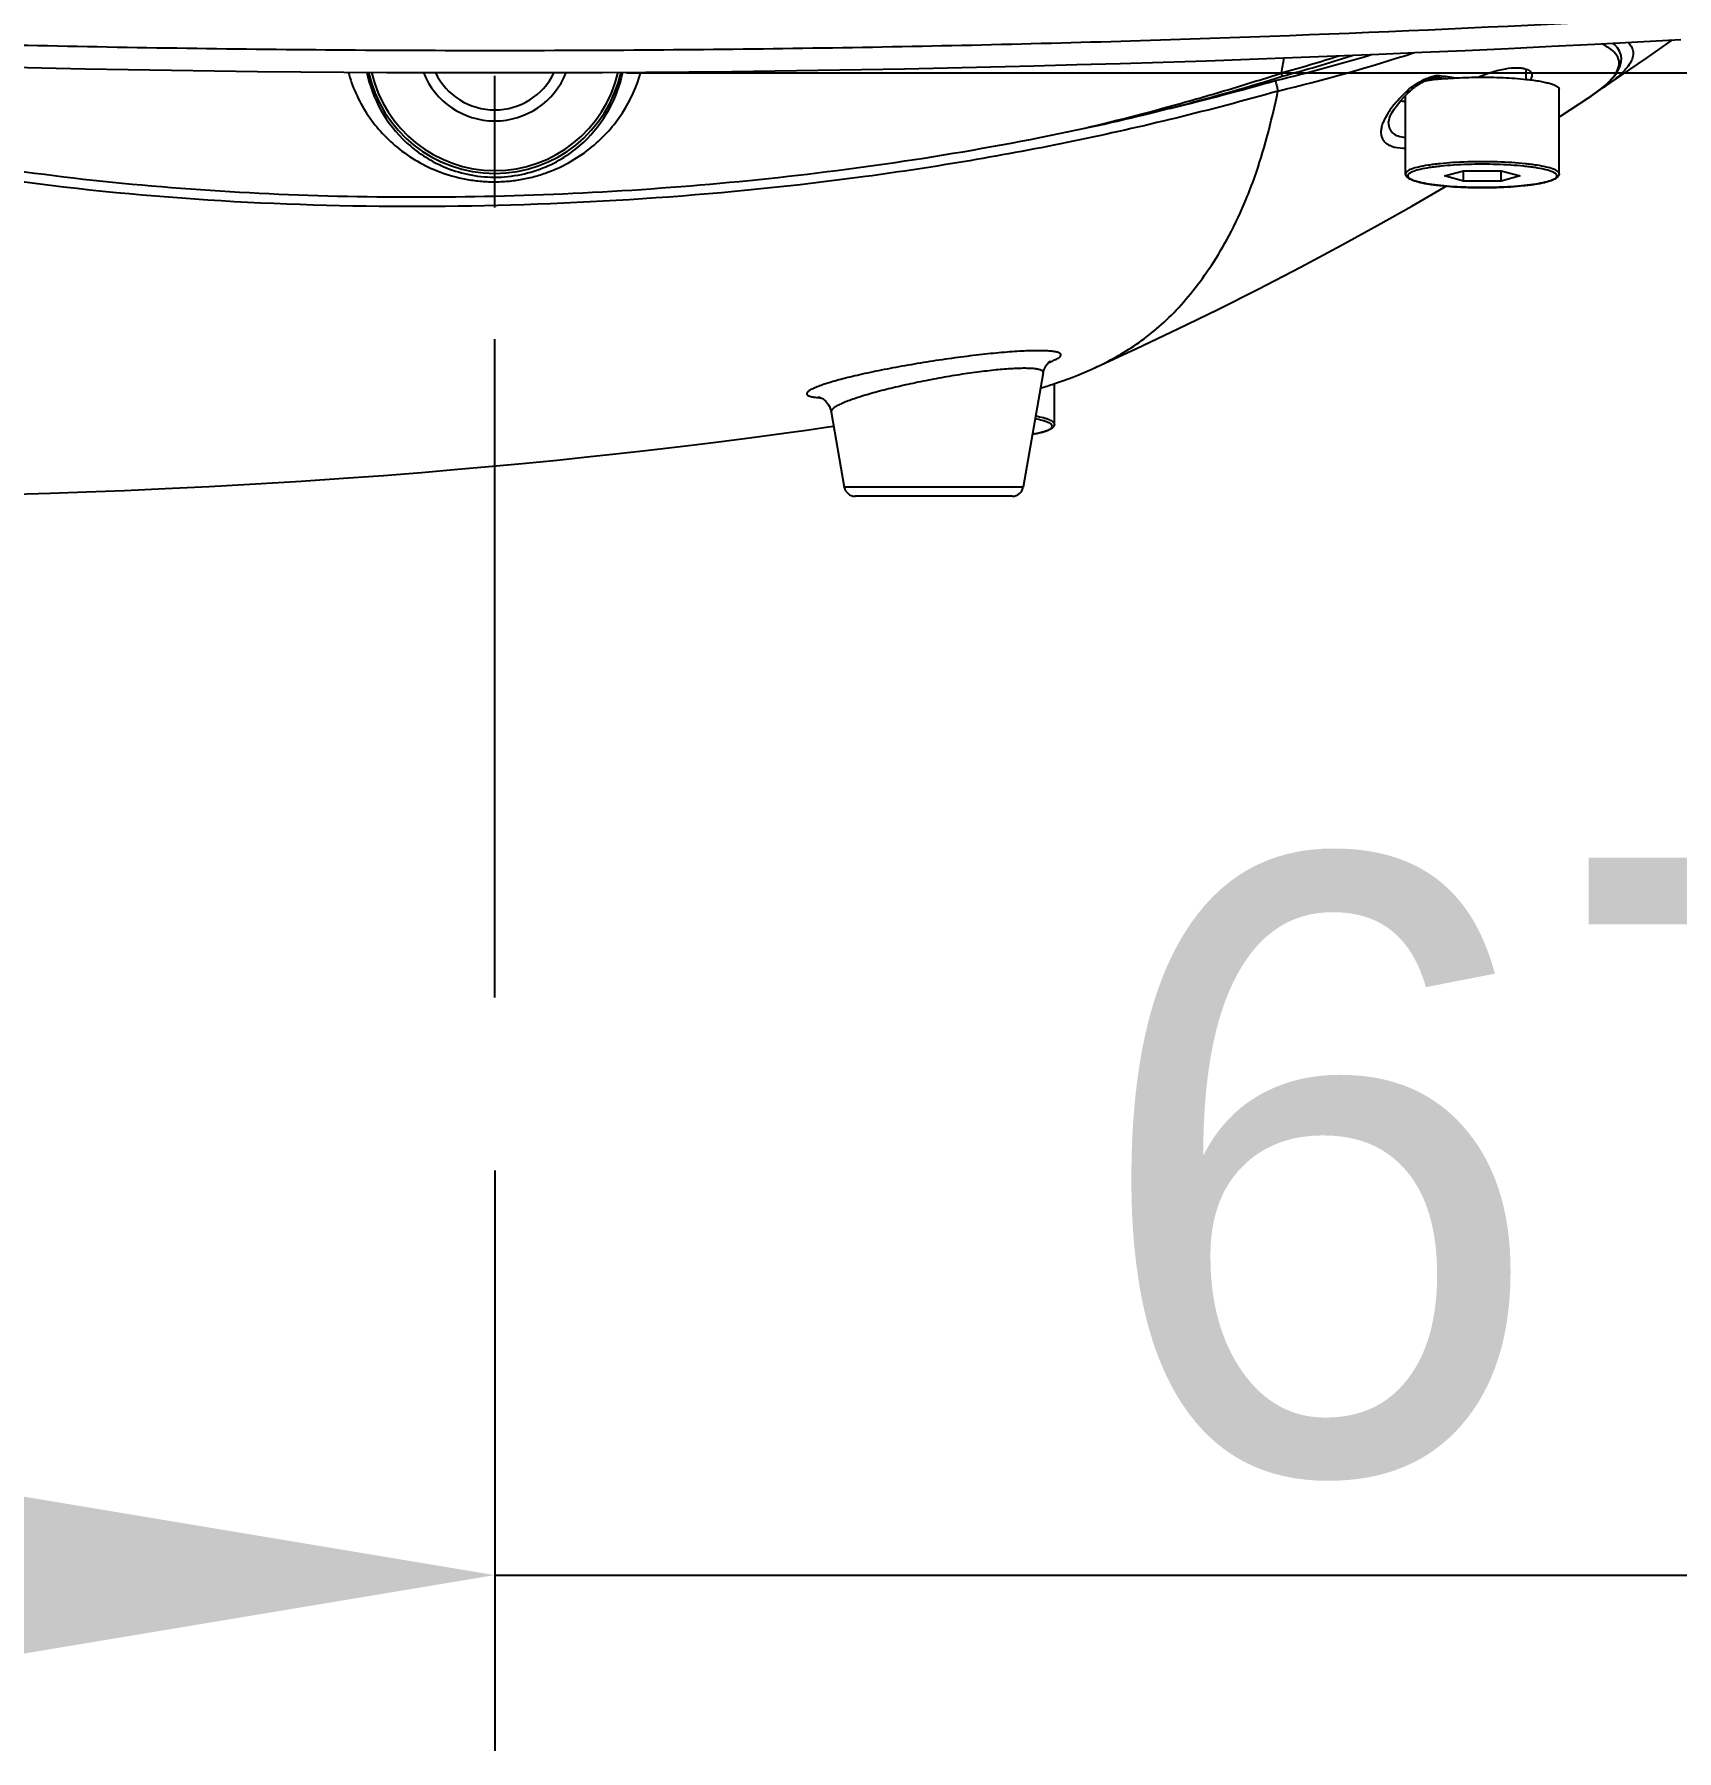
# Model space of a CAD drawing. Header units: millimetres. Extents: x 4086 to 8300, y 123 to 1549.
# Drawn here: x 7023.85 to 7042.56, y 956.62 to 976.17 of the extents above; entities that cross this region are included whole.
import ezdxf

# ---------------------------------------------------------------- set-up
doc = ezdxf.new("R2010")
doc.units = ezdxf.units.MM
doc.linetypes.add('CENTER', pattern=[0.6, 0.375, -0.075, 0.075, -0.075])
for name, color, linetype in [('中心线', 7, 'Continuous'), ('外形图', 7, 'Continuous'), ('尺寸标注', 7, 'Continuous')]:
    doc.layers.add(name, color=color, linetype=linetype)
doc.styles.add('思源黑', font='SourceHanSansCN-Normal.ttf')
doc.dimstyles.new('尺寸标注_1_4比例', dxfattribs={"dimtxt": 7, "dimasz": 6, "dimexe": 2, "dimexo": 1.5, "dimgap": 1, "dimtad": 1, "dimdec": 1, "dimlfac": 4, "dimdsep": 46, "dimtxsty": '思源黑', "dimcen": 0.09, "dimadec": 0, "dimazin": 0, "dimtp": 0.01, "dimtm": 0.01, "dimtfac": 1, "dimtdec": 1, "dimtofl": 0, "dimtmove": 0, "dimatfit": 3, "dimfxl": 1, "dimtolj": 1, "dimarcsym": 0})

# ---------------------------------------------------------------- blocks, each defined once
blk = doc.blocks.new('*D803')
at = {"layer": 'Defpoints', "color": 0}
for p in [(7012.217, 979.059), (7029.092, 964.726), (7029.092, 958.617)]:
    blk.add_point(p, dxfattribs=at)
at = {"layer": '尺寸标注', "color": 0, "lineweight": -2}
for p, q in [((7012.217, 977.559), (7012.217, 956.617)), ((7029.092, 963.226), (7029.092, 956.617)), ((7018.217, 958.617), (7023.092, 958.617)), ((7029.092, 958.617), (7054.613, 958.617))]:
    blk.add_line(p, q, dxfattribs=at)
at = {"layer": '尺寸标注', "color": 0}
for points in [[(7018.217, 959.617), (7018.217, 957.617), (7012.217, 958.617)], [(7023.092, 957.617), (7023.092, 959.617), (7029.092, 958.617)]]:
    blk.add_solid(points, dxfattribs=at)
at = {"layer": '尺寸标注', "color": 0, "insert": (7044.978, 963.241), "char_height": 7, "attachment_point": 5, "style": '思源黑'}
blk.add_mtext('\\A1;67.5', dxfattribs=at)
blk = doc.blocks.new('*D806')
at = {"layer": 'Defpoints', "color": 0}
for p in [(7029.092, 1027.384), (7029.092, 975.733), (7132.315, 975.733)]:
    blk.add_point(p, dxfattribs=at)
at = {"layer": '尺寸标注', "color": 0, "lineweight": -2}
for p, q in [((7030.592, 1027.384), (7134.315, 1027.384)), ((7132.315, 1021.384), (7132.315, 981.733)), ((7030.592, 975.733), (7134.315, 975.733))]:
    blk.add_line(p, q, dxfattribs=at)
at = {"layer": '尺寸标注', "color": 0}
for points in [[(7133.315, 1021.384), (7131.315, 1021.384), (7132.315, 1027.384)], [(7131.315, 981.733), (7133.315, 981.733), (7132.315, 975.733)]]:
    blk.add_solid(points, dxfattribs=at)
at = {"layer": '尺寸标注', "color": 0, "insert": (7127.69, 1001.559), "char_height": 7, "attachment_point": 5, "rotation": 90, "style": '思源黑'}
blk.add_mtext('\\A1;\\A1;206.5', dxfattribs=at)

msp = doc.modelspace()

# ---------------------------------------------------------------- linework, layer by layer
at = {"layer": '中心线', "linetype": 'CENTER', "ltscale": 20}
msp.add_line((7029.0924, 965.1964), (7029.0924, 1035.7888), dxfattribs=at)
at = {"layer": '外形图'}
for p, q in [((7038.8468, 975.925), (7038.8691, 975.9322)), ((7040.8424, 975.6573), (7040.8424, 975.7747)), ((7041.2174, 974.5821), (7041.2174, 975.5451)), ((7041.6428, 975.5094), (7041.7028, 975.5556)), ((7039.4674, 974.5821), (7039.4674, 975.4737)), ((7041.2425, 975.2448), (7041.5513, 975.4459)), ((7041.5507, 975.4454), (7041.5513, 975.4459)), ((7041.5513, 975.4459), (7041.552, 975.4463)), ((7041.2174, 975.2289), (7041.2425, 975.2448)), ((7039.9124, 974.5574), (7040.1274, 974.6156)), ((7040.1274, 974.4991), (7039.9124, 974.5574)), ((7040.1274, 974.6156), (7040.5574, 974.6156)), ((7040.1274, 974.4991), (7040.1274, 974.6156)), ((7040.5574, 974.6156), (7040.7724, 974.5574)), ((7040.5574, 974.4991), (7040.5574, 974.6156)), ((7040.7724, 974.5574), (7040.5574, 974.4991)), ((7040.5574, 974.4991), (7040.1274, 974.4991)), ((7035.3403, 972.3145), (7035.1106, 971.0119)), ((7035.4674, 971.7294), (7035.4674, 972.1916)), ((7032.923, 971.8696), (7033.0742, 971.0119)), ((7035.1106, 971.0119), (7033.0742, 971.0119)), ((7034.9875, 970.9086), (7033.1973, 970.9086))]:
    msp.add_line(p, q, dxfattribs=at)
for points in [[(7023.4434, 975.7997), (7023.9346, 975.7886), (7024.4257, 975.7786), (7024.9169, 975.7696), (7025.4081, 975.7615), (7025.8993, 975.7545), (7026.3905, 975.7485), (7026.8818, 975.7435), (7027.373, 975.7394), (7027.8643, 975.7364), (7028.3555, 975.7344), (7028.8468, 975.7334), (7029.3381, 975.7334), (7029.8294, 975.7344), (7030.3206, 975.7364), (7030.8119, 975.7394), (7031.3031, 975.7435), (7031.7944, 975.7485), (7032.2856, 975.7545), (7032.7768, 975.7615), (7033.268, 975.7696), (7033.7591, 975.7786), (7034.2503, 975.7886), (7034.7415, 975.7997), (7035.2328, 975.8117), (7035.7241, 975.8248), (7036.2154, 975.8388), (7036.7068, 975.8539), (7037.1982, 975.87), (7037.6896, 975.887), (7038.1811, 975.9051), (7038.6726, 975.9242), (7039.1641, 975.9443), (7039.6556, 975.9654), (7040.1471, 975.9875), (7040.6387, 976.0106), (7041.1302, 976.0347), (7041.6218, 976.0598), (7042.1133, 976.086), (7042.6048, 976.1131)], [(7041.7325, 975.5732), (7041.9284, 975.705), (7042.212, 975.8998), (7042.4913, 976.0966), (7042.5066, 976.1077)], [(7041.7028, 975.5556), (7041.7552, 975.6004), (7041.8004, 975.6439), (7041.8385, 975.6864), (7041.8699, 975.7283), (7041.8948, 975.7703), (7041.9129, 975.8129), (7041.9234, 975.8561), (7041.9254, 975.8991), (7041.9188, 975.9404), (7041.9042, 975.9788), (7041.8819, 976.0151), (7041.8519, 976.0493), (7041.827, 976.0708)], [(7039.4476, 975.4531), (7039.4845, 975.4914), (7039.5222, 975.5281)], [(7039.5222, 975.5281), (7039.5251, 975.5309), (7039.5307, 975.536), (7039.5363, 975.541), (7039.5421, 975.546), (7039.5479, 975.5509), (7039.5537, 975.5557), (7039.5596, 975.5604), (7039.5655, 975.5651), (7039.5715, 975.5696), (7039.5775, 975.5741), (7039.5834, 975.5784), (7039.5894, 975.5827), (7039.5954, 975.5868), (7039.6014, 975.5909), (7039.6073, 975.5948), (7039.6132, 975.5987), (7039.619, 975.6024), (7039.6249, 975.606), (7039.6306, 975.6096), (7039.6364, 975.613), (7039.6422, 975.6164), (7039.6479, 975.6197), (7039.6536, 975.6229), (7039.6593, 975.626), (7039.6649, 975.629), (7039.6706, 975.632), (7039.6763, 975.6349), (7039.6819, 975.6377), (7039.6875, 975.6405), (7039.6931, 975.6432), (7039.6987, 975.6458), (7039.7042, 975.6483), (7039.7097, 975.6507), (7039.7151, 975.6531), (7039.7205, 975.6554), (7039.7258, 975.6575), (7039.7311, 975.6596), (7039.7362, 975.6616), (7039.7413, 975.6635), (7039.7463, 975.6653), (7039.7512, 975.667), (7039.756, 975.6686), (7039.7607, 975.6701), (7039.7653, 975.6716), (7039.7698, 975.6729), (7039.7741, 975.6741), (7039.7783, 975.6752), (7039.7824, 975.6762), (7039.7864, 975.6772), (7039.7901, 975.678), (7039.7937, 975.6787), (7039.797, 975.6793), (7039.8001, 975.6797), (7039.8028, 975.6801), (7039.8044, 975.6802)], [(7041.5507, 975.4454), (7041.5753, 975.4619), (7041.6428, 975.5094)], [(7039.2732, 975.1624), (7039.2735, 975.1691), (7039.2754, 975.1819), (7039.2791, 975.1977), (7039.2852, 975.2162), (7039.2938, 975.2374), (7039.3053, 975.2612), (7039.32, 975.2876), (7039.3381, 975.3164), (7039.3598, 975.3476), (7039.3853, 975.3809), (7039.4145, 975.4162), (7039.4476, 975.4531)], [(7035.8937, 972.3559), (7036.4033, 972.5905), (7036.875, 972.8142), (7037.3277, 973.035), (7037.7881, 973.2665), (7038.2706, 973.5167), (7038.7381, 973.7669), (7039.1527, 973.9953), (7039.537, 974.2124), (7039.9027, 974.4239), (7039.9311, 974.4407)], [(7035.3403, 972.3146), (7035.3439, 972.3311), (7035.3497, 972.3504), (7035.3566, 972.3678), (7035.3642, 972.3833), (7035.3723, 972.3969), (7035.3802, 972.4084), (7035.3879, 972.4182), (7035.3953, 972.4265), (7035.4022, 972.4333), (7035.4082, 972.4388), (7035.4131, 972.4428), (7035.4166, 972.4454), (7035.4186, 972.4467), (7035.419, 972.447)], [(7032.7871, 972.0388), (7032.7862, 972.039), (7032.7868, 972.0388), (7032.7893, 972.0381), (7032.7937, 972.0365), (7032.7999, 972.034), (7032.8074, 972.0305), (7032.816, 972.0259), (7032.8256, 972.0201), (7032.8359, 972.0129), (7032.847, 972.004), (7032.8587, 971.9933), (7032.8706, 971.9805), (7032.8824, 971.9656), (7032.8936, 971.9486), (7032.9038, 971.9297), (7032.9123, 971.9092), (7032.9191, 971.8876), (7032.9229, 971.8702)], [(7023.6294, 970.9322), (7024.028, 970.9436), (7024.4423, 970.9574), (7024.8759, 970.9741), (7025.3386, 970.9943), (7025.84, 971.0191), (7026.3675, 971.0483), (7026.8864, 971.0802), (7027.371, 971.1129), (7027.8248, 971.1461), (7028.2566, 971.1799), (7028.6714, 971.2147), (7029.0681, 971.2499), (7029.4456, 971.2853), (7029.8038, 971.3205), (7030.1441, 971.3556), (7030.4681, 971.3904), (7030.7778, 971.425), (7031.0751, 971.4595), (7031.3619, 971.4938), (7031.6392, 971.5282), (7031.9068, 971.5624), (7032.1639, 971.5962), (7032.4101, 971.6294), (7032.6446, 971.6618), (7032.8664, 971.6933), (7032.9519, 971.7057)]]:
    msp.add_lwpolyline(points, dxfattribs=at)
for centre, radius, start, end in [((7032.826, 996.8447), 21.8205, 283.67387, 286.65536), ((7032.7597, 997.0908), 22.1982, 283.69088, 287.85288), ((7032.5768, 995.3548), 20.3741, 285.59135, 287.51493), ((7024.3085, 978.3989), 14.001, 349.01261, 349.72353), ((7033.4478, 992.6948), 17.6175, 285.18904, 287.84588), ((7029.0924, 976.0587), 1.4737, 192.58166, 347.41834), ((7029.0924, 976.0587), 1.4403, 192.88503, 347.11341), ((7029.0924, 976.0587), 0.875, 201.7332, 338.2668), ((7029.0924, 976.0587), 0.75, 205.63939, 334.36061), ((7030.4959, 999.8586), 25.3231, 281.95333, 287.38837), ((7028.7383, 1008.3717), 34.0099, 283.68137, 285.77501), ((7040.2018, 971.5535), 4.1449, 95.50372, 95.7169), ((7040.2908, 970.6312), 5.0715, 95.3438, 95.50452), ((7040.8857, 976.5549), 1.2905, 308.77769, 310.82972), ((7040.2785, 977.7519), 2.6193, 302.77092, 303.717), ((7039.6983, 976.3276), 0.8929, 254.57082, 254.98926), ((7040.2508, 977.4191), 2.3633, 303.40502, 304.29184), ((7040.3762, 977.2352), 2.1407, 304.29382, 305.08034), ((7032.942, 971.8729), 0.0193, 188.17444, 189.98735), ((7033.1973, 971.0336), 0.125, 190, 270), ((7034.9875, 971.0336), 0.125, 270, 350)]:
    msp.add_arc(centre, radius, start, end, dxfattribs=at)
for points, knots in [([(7043.5726, 976.4199), (7041.1623, 976.2745), (7037.5431, 976.1108), (7032.7147, 976.0015), (7029.0924, 975.9742), (7025.4702, 976.0015), (7020.6418, 976.1108), (7017.0226, 976.2745), (7014.6122, 976.4199)], [0, 0, 0, 0, 0.2499965, 0.3749982, 0.5, 0.6250018, 0.7500035, 1, 1, 1, 1]), ([(7041.8745, 975.9301), (7041.8576, 975.9564), (7041.8019, 976.0097), (7041.7352, 976.0454), (7041.6952, 976.0637)], [0, 0, 0, 0, 0.4157061, 1, 1, 1, 1]), ([(7041.7294, 975.5784), (7041.7607, 975.6055), (7041.8042, 975.6471), (7041.8518, 975.7078), (7041.8859, 975.7642), (7041.9051, 975.8261), (7041.8968, 975.8879), (7041.8833, 975.9165), (7041.8745, 975.9301)], [0, 0, 0, 0, 0.2991581, 0.4328282, 0.5558859, 0.7757095, 0.883087, 1, 1, 1, 1]), ([(7042.0004, 976.0799), (7042.0189, 976.0616), (7042.049, 976.0226), (7042.0643, 975.9526), (7042.0501, 975.8852), (7042.0153, 975.8209), (7041.9637, 975.7578), (7041.8714, 975.6704), (7041.7902, 975.6117), (7041.7325, 975.5732)], [0, 0, 0, 0, 0.1183112, 0.2172378, 0.3156119, 0.4240989, 0.5468207, 0.6844665, 1, 1, 1, 1]), ([(7027.4233, 975.7389), (7027.4459, 975.6567), (7027.504, 975.4954), (7027.6694, 975.1919), (7027.972, 974.8531), (7028.3817, 974.6172), (7028.7136, 974.5246), (7028.9213, 974.4953), (7029.0827, 974.488), (7029.2446, 974.4947), (7029.404, 974.5165), (7029.5579, 974.5522), (7029.8377, 974.6429), (7030.2054, 974.8548), (7030.5664, 975.2577), (7030.7105, 975.5761), (7030.7561, 975.7389)], [0, 0, 0, 0, 0.0573855, 0.114736, 0.2317211, 0.3579034, 0.4267108, 0.4624656, 0.4987723, 0.5352124, 0.57134, 0.6067805, 0.6413122, 0.7691252, 0.8863362, 1, 1, 1, 1]), ([(7027.6356, 975.7376), (7027.6663, 975.5873), (7027.7756, 975.2922), (7028.022, 974.9795), (7028.2794, 974.7778), (7028.5142, 974.6516), (7028.7874, 974.5647), (7029.0882, 974.532), (7029.3914, 974.5627), (7029.6696, 974.65), (7029.9084, 974.7785), (7030.1671, 974.9822), (7030.4117, 975.2952), (7030.5198, 975.5888), (7030.5501, 975.7376)], [0, 0, 0, 0, 0.1130574, 0.2278125, 0.2885161, 0.3531881, 0.423291, 0.4985398, 0.5746338, 0.6463015, 0.7121325, 0.7734092, 0.8880468, 1, 1, 1, 1]), ([(7035.7407, 975.0846), (7036.1302, 975.1761), (7036.7117, 975.3256), (7037.4804, 975.5483), (7037.8623, 975.6679), (7038.0527, 975.7294)], [0, 0, 0, 0, 0.4999869, 0.7499933, 1, 1, 1, 1]), ([(7038.0636, 975.6928), (7038.0625, 975.6972), (7038.0601, 975.7051), (7038.0568, 975.7173), (7038.054, 975.7254), (7038.0544, 975.7299)], [0, 0, 0, 0, 0.3579061, 0.6449156, 1, 1, 1, 1]), ([(7039.4732, 975.515), (7039.4967, 975.5375), (7039.5498, 975.581), (7039.6239, 975.6275), (7039.69, 975.6604), (7039.7428, 975.6818), (7039.7882, 975.6957), (7039.8237, 975.7021), (7039.8411, 975.7029), (7039.8491, 975.7017)], [0, 0, 0, 0, 0.2283793, 0.4798717, 0.6120454, 0.7463688, 0.8794784, 0.9433655, 1, 1, 1, 1]), ([(7039.8223, 975.6811), (7039.8257, 975.6817), (7039.8403, 975.6856), (7039.8533, 975.6943), (7039.8616, 975.7022)], [0, 0, 0, 0, 0.2343042, 1, 1, 1, 1]), ([(7039.8491, 975.7017), (7039.8822, 975.6968), (7039.9471, 975.6906), (7040.0113, 975.6791), (7040.0425, 975.6736)], [0, 0, 0, 0, 0.5137118, 1, 1, 1, 1]), ([(7040.291, 975.6818), (7040.3432, 975.7042), (7040.4468, 975.7424), (7040.598, 975.7796), (7040.7152, 975.792), (7040.7945, 975.7871), (7040.828, 975.7798), (7040.8425, 975.7747)], [0, 0, 0, 0, 0.3000315, 0.581201, 0.8206815, 0.9185841, 1, 1, 1, 1]), ([(7040.8425, 975.7747), (7040.852, 975.7714), (7040.869, 975.7639), (7040.8897, 975.7475), (7040.9025, 975.727), (7040.9049, 975.7116), (7040.9049, 975.704)], [0, 0, 0, 0, 0.2972839, 0.5492821, 0.7747103, 1, 1, 1, 1]), ([(7040.9049, 975.704), (7040.9049, 975.7), (7040.9034, 975.6817), (7040.8964, 975.6644), (7040.8898, 975.6519)], [0, 0, 0, 0, 0.2236779, 1, 1, 1, 1]), ([(7038.0136, 975.523), (7037.6287, 975.4142), (7036.855, 975.2096), (7035.2936, 974.8573), (7033.3189, 974.5234), (7030.9281, 974.2813), (7028.5268, 974.1854), (7026.1239, 974.2359), (7023.73, 974.4524), (7021.3624, 974.8659), (7019.8164, 975.2886), (7019.0563, 975.5368)], [0, 0, 0, 0, 0.0624729, 0.1249608, 0.2499568, 0.3749908, 0.5000427, 0.6250945, 0.7501256, 0.8751058, 1, 1, 1, 1]), ([(7037.6521, 974.2907), (7037.6867, 974.375), (7037.7741, 974.606), (7037.8989, 975.0166), (7037.9761, 975.3454), (7038.0137, 975.5233)], [0, 0, 0, 0, 0.2124219, 0.5759937, 1, 1, 1, 1]), ([(7037.9842, 975.6426), (7037.9873, 975.6314), (7037.9931, 975.6092), (7038, 975.5819), (7038.005, 975.5612), (7038.0082, 975.5472), (7038.0109, 975.5347), (7038.0127, 975.5268), (7038.0126, 975.523)], [0, 0, 0, 0, 0.2840072, 0.5591885, 0.6866937, 0.8040982, 0.9090865, 1, 1, 1, 1]), ([(7039.4732, 975.515), (7039.4328, 975.4765), (7039.36, 975.4007), (7039.2707, 975.2845), (7039.2178, 975.1891), (7039.1939, 975.1174), (7039.1834, 975.0568), (7039.1907, 974.9976), (7039.2204, 974.9506), (7039.2525, 974.922), (7039.294, 974.8999), (7039.3655, 974.8777), (7039.4253, 974.8732), (7039.4671, 974.873)], [0, 0, 0, 0, 0.1802447, 0.3387166, 0.4726616, 0.5302298, 0.5818746, 0.6713473, 0.7141036, 0.759034, 0.8086969, 0.8648912, 1, 1, 1, 1]), ([(7039.4736, 975.5154), (7039.4827, 975.5142), (7039.5004, 975.5144), (7039.5164, 975.5226), (7039.5222, 975.5281)], [0, 0, 0, 0, 0.5344774, 1, 1, 1, 1]), ([(7039.9275, 975.6656), (7039.9039, 975.6636), (7039.8187, 975.6556), (7039.7337, 975.6445), (7039.6728, 975.6332)], [0, 0, 0, 0, 0.2766608, 1, 1, 1, 1]), ([(7039.8185, 975.6807), (7039.8373, 975.678), (7039.8738, 975.6742), (7039.91, 975.6683), (7039.9275, 975.6656)], [0, 0, 0, 0, 0.5179233, 1, 1, 1, 1]), ([(7039.9275, 975.6656), (7039.9562, 975.668), (7040.0772, 975.6768), (7040.1985, 975.6809), (7040.291, 975.6817)], [0, 0, 0, 0, 0.2372753, 1, 1, 1, 1]), ([(7040.291, 975.6817), (7040.3874, 975.6826), (7040.5715, 975.6796), (7040.7554, 975.6669), (7040.8427, 975.6574)], [0, 0, 0, 0, 0.5231028, 1, 1, 1, 1]), ([(7040.8427, 975.6574), (7040.8702, 975.6544), (7040.9226, 975.648), (7040.9964, 975.6365), (7041.0609, 975.6237), (7041.1148, 975.6101), (7041.1585, 975.5952), (7041.1937, 975.5789), (7041.2174, 975.5588), (7041.2174, 975.5451)], [0, 0, 0, 0, 0.207003, 0.3937565, 0.5578216, 0.6972131, 0.8105534, 0.8974133, 1, 1, 1, 1]), ([(7041.6065, 975.4834), (7041.6142, 975.4888), (7041.6438, 975.5099), (7041.6729, 975.5319), (7041.6939, 975.5488)], [0, 0, 0, 0, 0.2575161, 1, 1, 1, 1]), ([(7039.4136, 975.4155), (7039.4178, 975.4144), (7039.4356, 975.4095), (7039.4535, 975.4052), (7039.4672, 975.4021)], [0, 0, 0, 0, 0.2367683, 1, 1, 1, 1]), ([(7039.2732, 975.1624), (7039.2728, 975.1404), (7039.2775, 975.1071), (7039.2983, 975.0691), (7039.3286, 975.0362), (7039.3862, 975.0068), (7039.4384, 974.9984), (7039.4672, 974.9963)], [0, 0, 0, 0, 0.2309946, 0.3399574, 0.4508059, 0.696977, 1, 1, 1, 1]), ([(7021.541, 974.9953), (7022.1225, 974.8664), (7023.2949, 974.6493), (7025.0704, 974.4373), (7026.8553, 974.3267), (7028.6435, 974.3063), (7030.4306, 974.3692), (7032.8059, 974.5629), (7034.5756, 974.8375), (7035.7407, 975.0846)], [0, 0, 0, 0, 0.1249716, 0.2499771, 0.3750029, 0.5000378, 0.625072, 0.7500966, 1, 1, 1, 1]), ([(7041.2174, 974.5821), (7041.2174, 974.5926), (7041.2028, 974.6091), (7041.1781, 974.6232), (7041.1346, 974.6418), (7041.0616, 974.6613), (7040.9766, 974.677), (7040.8959, 974.6884), (7040.8013, 974.6993), (7040.6165, 974.7143), (7040.3424, 974.7221), (7040.0684, 974.7143), (7039.8836, 974.6993), (7039.789, 974.6884), (7039.7083, 974.677), (7039.6232, 974.6613), (7039.5502, 974.6418), (7039.5068, 974.6232), (7039.4821, 974.6091), (7039.4674, 974.5926), (7039.4674, 974.5821)], [0, 0, 0, 0, 0.0174678, 0.0310845, 0.0485612, 0.0951981, 0.1565185, 0.1920899, 0.2305244, 0.3145554, 0.5, 0.6854446, 0.7694756, 0.8079101, 0.8434815, 0.9048019, 0.9514388, 0.9689155, 0.9825322, 1, 1, 1, 1]), ([(7041.2174, 974.5821), (7041.2174, 974.5731), (7041.2118, 974.5554), (7041.1925, 974.5358), (7041.1676, 974.5206), (7041.1367, 974.5073), (7041.0994, 974.495), (7041.0368, 974.4788), (7040.9429, 974.4615), (7040.814, 974.4453), (7040.6672, 974.4332), (7040.508, 974.4258), (7040.3424, 974.4232), (7040.1769, 974.4258), (7040.0177, 974.4332), (7039.8709, 974.4453), (7039.7419, 974.4615), (7039.648, 974.4788), (7039.5855, 974.495), (7039.5481, 974.5073), (7039.5173, 974.5206), (7039.4923, 974.5358), (7039.4731, 974.5554), (7039.4674, 974.5731), (7039.4674, 974.5821)], [0, 0, 0, 0, 0.0145897, 0.0286916, 0.0440917, 0.0621682, 0.0835058, 0.1082752, 0.1678459, 0.2394488, 0.3206896, 0.4086299, 0.5000002, 0.5913705, 0.6793108, 0.7605515, 0.8321544, 0.891725, 0.9164944, 0.937832, 0.9559085, 0.9713084, 0.9854104, 1, 1, 1, 1]), ([(7041.1924, 974.5574), (7041.1924, 974.5676), (7041.1782, 974.5836), (7041.1542, 974.5974), (7041.112, 974.6154), (7041.0411, 974.6344), (7040.9584, 974.6496), (7040.88, 974.6606), (7040.7882, 974.6712), (7040.6086, 974.6858), (7040.3424, 974.6934), (7040.0762, 974.6858), (7039.8967, 974.6712), (7039.8048, 974.6606), (7039.7264, 974.6496), (7039.6438, 974.6344), (7039.5729, 974.6154), (7039.5307, 974.5974), (7039.5066, 974.5836), (7039.4924, 974.5676), (7039.4924, 974.5574)], [0, 0, 0, 0, 0.0174677, 0.0310845, 0.0485612, 0.095198, 0.1565184, 0.1920899, 0.2305244, 0.3145553, 0.5, 0.6854447, 0.7694756, 0.8079101, 0.8434816, 0.904802, 0.9514388, 0.9689155, 0.9825323, 1, 1, 1, 1]), ([(7039.4924, 974.5574), (7039.4924, 974.5472), (7039.5066, 974.5311), (7039.5307, 974.5174), (7039.5729, 974.4993), (7039.6438, 974.4804), (7039.7264, 974.4651), (7039.8048, 974.4541), (7039.8967, 974.4435), (7040.0762, 974.4289), (7040.3424, 974.4213), (7040.6086, 974.4289), (7040.7882, 974.4435), (7040.88, 974.4541), (7040.9584, 974.4651), (7041.0411, 974.4804), (7041.112, 974.4993), (7041.1542, 974.5174), (7041.1782, 974.5311), (7041.1924, 974.5472), (7041.1924, 974.5574)], [0, 0, 0, 0, 0.0174677, 0.0310845, 0.0485612, 0.095198, 0.1565184, 0.1920899, 0.2305244, 0.3145553, 0.5, 0.6854447, 0.7694756, 0.8079101, 0.8434816, 0.904802, 0.9514388, 0.9689155, 0.9825323, 1, 1, 1, 1]), ([(7035.8937, 972.3559), (7035.9758, 972.3931), (7036.1391, 972.4742), (7036.3776, 972.6175), (7036.6107, 972.7904), (7036.8362, 973.0008), (7037.054, 973.2517), (7037.2667, 973.5453), (7037.4739, 973.8925), (7037.5943, 974.1503), (7037.6521, 974.2907)], [0, 0, 0, 0, 0.1008497, 0.2038328, 0.310963, 0.4249706, 0.5482147, 0.6821888, 0.8301503, 1, 1, 1, 1]), ([(7035.5412, 972.5156), (7035.5416, 972.5181), (7035.5413, 972.5235), (7035.5366, 972.531), (7035.5284, 972.5373), (7035.5113, 972.5458), (7035.4806, 972.5539), (7035.4335, 972.5606), (7035.3731, 972.5648), (7035.2998, 972.5665), (7035.2145, 972.5656), (7035.118, 972.562), (7035.0113, 972.5557), (7034.852, 972.5437), (7034.6364, 972.5223), (7034.3645, 972.4889), (7034.0828, 972.4482), (7033.8023, 972.4022), (7033.5336, 972.3524), (7033.2869, 972.301), (7033.0997, 972.2565), (7032.9679, 972.221), (7032.8844, 972.1964), (7032.8126, 972.1727), (7032.7531, 972.1503), (7032.7065, 972.1293), (7032.6763, 972.1122), (7032.6595, 972.0986), (7032.6499, 972.0883), (7032.6458, 972.0784), (7032.6468, 972.073)], [0, 0, 0, 0, 0.0025355, 0.0052495, 0.0085996, 0.0128349, 0.0243712, 0.0403047, 0.0606631, 0.0852811, 0.1139594, 0.1464511, 0.1823976, 0.2214257, 0.3071885, 0.4002412, 0.4968956, 0.5934034, 0.6861283, 0.7716409, 0.8468179, 0.8796547, 0.9089121, 0.9343258, 0.9556811, 0.9728118, 0.9856549, 0.9905132, 0.9944123, 1, 1, 1, 1]), ([(7035.4, 972.4308), (7035.4198, 972.4382), (7035.4547, 972.4521), (7035.4987, 972.4741), (7035.5275, 972.4931), (7035.54, 972.5086), (7035.5412, 972.5156)], [0, 0, 0, 0, 0.3787544, 0.6698695, 0.8735905, 1, 1, 1, 1]), ([(7035.3403, 972.3145), (7035.3408, 972.317), (7035.3407, 972.3222), (7035.3372, 972.3297), (7035.3306, 972.3362), (7035.3166, 972.3447), (7035.291, 972.3529), (7035.2517, 972.3597), (7035.2012, 972.364), (7035.1399, 972.3657), (7035.0685, 972.3649), (7034.955, 972.3598), (7034.7942, 972.3465), (7034.5837, 972.3217), (7034.3561, 972.2883), (7034.1206, 972.2477), (7033.8864, 972.2017), (7033.6624, 972.1519), (7033.4567, 972.1004), (7033.3008, 972.0557), (7033.191, 972.0201), (7033.1213, 971.9952), (7033.0613, 971.9713), (7033.0116, 971.9486), (7032.9725, 971.9273), (7032.9445, 971.9076), (7032.9267, 971.8897), (7032.9221, 971.8757), (7032.9229, 971.8702)], [0, 0, 0, 0, 0.0030017, 0.006049, 0.0095864, 0.013907, 0.0254413, 0.0412276, 0.0613553, 0.0857331, 0.1141691, 0.1464001, 0.2208987, 0.3061607, 0.3986651, 0.4947029, 0.5905742, 0.682726, 0.7678391, 0.842889, 0.8757939, 0.9052179, 0.9309037, 0.9526383, 0.9702737, 0.9837737, 0.9933568, 1, 1, 1, 1]), ([(7035.3111, 972.1406), (7035.3608, 972.1555), (7035.5584, 972.2176), (7035.7523, 972.2918), (7035.8937, 972.3559)], [0, 0, 0, 0, 0.2505122, 1, 1, 1, 1]), ([(7032.6468, 972.073), (7032.6479, 972.0663), (7032.6578, 972.0571), (7032.6739, 972.0497), (7032.7012, 972.041), (7032.7469, 972.0336), (7032.7867, 972.0304), (7032.8095, 972.0292)], [0, 0, 0, 0, 0.1161258, 0.2025423, 0.312184, 0.6055837, 1, 1, 1, 1]), ([(7035.4424, 971.7047), (7035.4424, 971.7134), (7035.432, 971.7273), (7035.413, 971.7399), (7035.3909, 971.7508), (7035.3631, 971.7611), (7035.3152, 971.7755), (7035.276, 971.784), (7035.2481, 971.7893)], [0, 0, 0, 0, 0.1187189, 0.2064374, 0.3174392, 0.4526233, 0.6119279, 1, 1, 1, 1]), ([(7035.4674, 971.7294), (7035.4674, 971.7387), (7035.4558, 971.7536), (7035.4349, 971.7669), (7035.4104, 971.7785), (7035.3798, 971.7895), (7035.327, 971.8047), (7035.2838, 971.8136), (7035.2531, 971.8191)], [0, 0, 0, 0, 0.1166516, 0.2041197, 0.3152665, 0.4508707, 0.6107555, 1, 1, 1, 1]), ([(7035.4674, 971.7294), (7035.4674, 971.7207), (7035.4622, 971.7036), (7035.4441, 971.6844), (7035.4206, 971.6695), (7035.3917, 971.6565), (7035.3568, 971.6445), (7035.2983, 971.6286), (7035.2508, 971.6195), (7035.2171, 971.6138)], [0, 0, 0, 0, 0.0889309, 0.1746206, 0.2671317, 0.3747467, 0.5011878, 0.6476862, 1, 1, 1, 1]), ([(7035.2172, 971.6145), (7035.2494, 971.62), (7035.2947, 971.6288), (7035.3501, 971.644), (7035.3823, 971.655), (7035.4081, 971.6667), (7035.4299, 971.68), (7035.4424, 971.6951), (7035.4424, 971.7047)], [0, 0, 0, 0, 0.39044, 0.550973, 0.6870692, 0.7984125, 0.8856369, 1, 1, 1, 1])]:
    msp.add_open_spline(points, degree=3, knots=knots, dxfattribs=at)
msp.add_open_spline([(7039.8044, 975.6802), (7039.8103, 975.6808), (7039.8162, 975.6813), (7039.8222, 975.6811)], degree=3, dxfattribs=at)

# ---------------------------------------------------------------- dimensions: what is measured, and where the dimension line sits
at = {"layer": '尺寸标注'}
dim = msp.add_linear_dim(base=(7132.3148, 975.7334), p1=(7029.0924, 1027.3839), p2=(7029.0924, 975.7334), angle=90, text='\\A1;206.5', dimstyle='尺寸标注_1_4比例', dxfattribs=at)
dim.commit()
dim.dimension.update_dxf_attribs({"geometry": '*D806', "text_midpoint": (7132.3148, 1001.5587), "dimtype": 160})
dim = msp.add_linear_dim(base=(7029.0924, 958.6171), p1=(7012.2174, 979.0587), p2=(7029.0924, 964.7257), dimstyle='尺寸标注_1_4比例', dxfattribs=at)
dim.commit()
dim.dimension.update_dxf_attribs({"geometry": '*D803', "text_midpoint": (7044.9777, 958.6171), "dimtype": 160})

doc.saveas('drawing.dxf')
